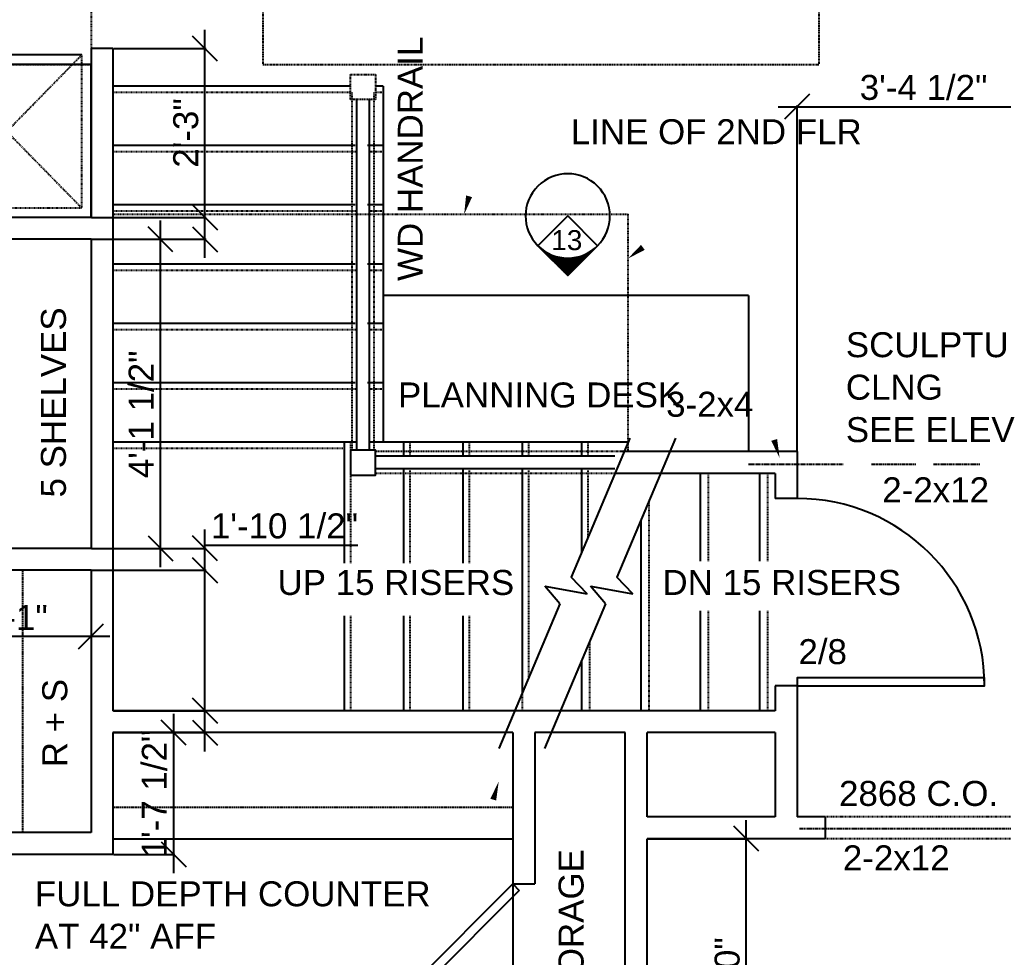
# Model space of a CAD drawing. Header units: inches. Extents: x 8 to 1535, y 73 to 1076.
# Drawn here: x 897.2 to 1054.6, y 583.6 to 733.8 of the extents above; entities that cross this region are included whole.
import ezdxf
from ezdxf.enums import TextEntityAlignment as Align

# ---------------------------------------------------------------- set-up
doc = ezdxf.new("R2010")
doc.units = ezdxf.units.IN
doc.header["$MEASUREMENT"] = 0
for name, pattern in [('BEAM', [1.2, 0.6, -0.1, 0.15, -0.1, 0.15, -0.1]), ('CABLIN', [0.35, 0.25, -0.1]), ('HDR', [0.36, 0.1, -0.075, 0.11, -0.075]), ('SOFFIT', [0.37, 0.25, -0.05, 0.02, -0.05]), ('TDOTDASH', [0.32, 0.2, -0.04, 0.04, -0.04]), ('TINYDASH', [0.06, 0.03, -0.03])]:
    doc.linetypes.add(name, pattern=pattern)
for name, color, linetype in [('AR APPL SPEC', 14, 'Continuous'), ('AR APPLIANCE', 1, 'Continuous'), ('AR D CABINET', 3, 'CABLIN'), ('AR DOOR', 2, 'Continuous'), ('AR HEADER', 3, 'HDR'), ('AR S CABINET', 6, 'Continuous'), ('AR STAIR', 3, 'Continuous'), ('AR WALL', 7, 'Continuous'), ('BEAM', 7, 'BEAM'), ('DIMENSIONS', 2, 'Continuous'), ('GENERAL NOTE', 4, 'Continuous'), ('LIGHT', 3, 'Continuous'), ('SOFFIT', 3, 'SOFFIT')]:
    doc.layers.add(name, color=color, linetype=linetype)
doc.styles.add('DIMTXT', font='ARIAL.TTF', dxfattribs={"height": 4})
doc.styles.add('NOTES', font='ARIAL.TTF', dxfattribs={"height": 4})
doc.dimstyles.new('Arch', dxfattribs={"dimtxt": 0.1875, "dimasz": 4, "dimexe": 0.179993, "dimexo": 0.0625, "dimgap": 1, "dimtad": 1, "dimtoh": 1, "dimdec": 4, "dimzin": 0, "dimdsep": 46, "dimlunit": 4, "dimtxsty": 'DIMTXT', "dimblk1": 'OBLIQUE', "dimblk2": 'OBLIQUE', "dimsah": 1, "dimcen": 0.089996, "dimdle": 3, "dimadec": 0, "dimazin": 0, "dimtfac": 1, "dimtdec": 4, "dimtofl": 0, "dimtmove": 0, "dimatfit": 3, "dimldrblk": 'OBLIQUE', "dimfxl": 0, "dimfrac": 2, "dimtolj": 1, "dimtzin": 0, "dimarcsym": 0})

# ---------------------------------------------------------------- blocks, each defined once
blk = doc.blocks.new('*X17')
at = {"color": 0}
for p, q in [((770.41, 743.5), (770.41, 743.5)), ((770.66, 743.25), (770.69, 743.25)), ((779.47, 743.25), (779.5, 743.25)), ((779.75, 743.5), (779.75, 743.5)), ((770.91, 743), (771, 743)), ((771.16, 742.75), (771.35, 742.75)), ((771.41, 742.5), (771.76, 742.5)), ((771.66, 742.25), (772.25, 742.25)), ((771.91, 742), (772.87, 742)), ((772.16, 741.75), (773.79, 741.75)), ((776.36, 741.75), (778, 741.75)), ((777.29, 742), (778.25, 742)), ((777.91, 742.25), (778.5, 742.25)), ((778.4, 742.5), (778.75, 742.5)), ((778.81, 742.75), (779, 742.75)), ((779.16, 743), (779.25, 743)), ((772.41, 741.5), (777.75, 741.5)), ((772.66, 741.25), (777.5, 741.25)), ((772.91, 741), (777.25, 741)), ((773.16, 740.75), (777, 740.75)), ((773.41, 740.5), (776.75, 740.5)), ((773.66, 740.25), (776.5, 740.25)), ((773.91, 740), (776.25, 740)), ((774.16, 739.75), (776, 739.75)), ((774.41, 739.5), (775.75, 739.5)), ((774.66, 739.25), (775.5, 739.25)), ((774.91, 739), (775.25, 739))]:
    blk.add_line(p, q, dxfattribs=at)
blk = doc.blocks.new('OVENS 04')
at = {"layer": 'AR APPLIANCE'}
for p, q in [((-27, 0), (-27, -24.5)), ((0, -24.5), (0, 0)), ((-27, -24.5), (0, -24.5)), ((-25.5, -26), (-1.5, -26))]:
    blk.add_line(p, q, dxfattribs=at)
at = {"layer": 'AR APPLIANCE', "linetype": 'HDR'}
for p, q in [((-1.5, -1.5), (-25.5, -1.5)), ((-25.5, -1.5), (-25.5, -26)), ((-1.5, -26), (-1.5, -1.5))]:
    blk.add_line(p, q, dxfattribs=at)
at = {"layer": 'AR APPLIANCE', "linetype": 'TDOTDASH'}
for p, q in [((-1.5, -1.5), (-25.5, -26)), ((-1.5, -26), (-25.5, -1.5))]:
    blk.add_line(p, q, dxfattribs=at)
at = {"layer": 'AR APPL SPEC', "flags": 9}
for tag, p in [('MFR', (-14.03, -4.87)), ('DESCRIPTION', (-14.03, -5.81)), ('COLOR', (-14.03, -6.76))]:
    blk.add_attdef(tag, text='', height=0.75, dxfattribs=at).set_placement(p, align=Align.CENTER)
blk = doc.blocks.new('DOOR 01-45')
for p, q in [((0, 0), (0.0344, 0.0344)), ((0, 0), (0.7069, -0.7069)), ((0.0344, 0.0344), (0.7413, -0.6725)), ((0.7413, -0.6725), (0.7069, -0.7069))]:
    blk.add_line(p, q)
blk.add_arc((0, 0), 0.9997, 317.7863, 360)
blk = doc.blocks.new('_OBLIQUE')
at = {"color": 0, "linetype": 'ByBlock'}
blk.add_line((-0.5, -0.5), (0.5, 0.5), dxfattribs=at)
blk = doc.blocks.new('*D143')
at = {"layer": 'Defpoints', "color": 0}
for p in [(997.61, 602.61), (1013.48, 602.61), (979.61, 556.86)]:
    blk.add_point(p, dxfattribs=at)
at = {"layer": 'DIMENSIONS', "color": 0, "lineweight": -2}
for p, q in [((1013.48, 553.86), (1013.48, 605.61)), ((997.68, 602.61), (1013.66, 602.61)), ((979.68, 556.86), (1013.66, 556.86))]:
    blk.add_line(p, q, dxfattribs=at)
at = {"layer": 'DIMENSIONS', "color": 0, "lineweight": -2, "xscale": 4, "yscale": 4, "zscale": 4}
for p, rotation in [((1013.48, 602.61), 90), ((1013.48, 556.86), 270)]:
    blk.add_blockref('_OBLIQUE', p, dxfattribs=dict(at, rotation=rotation))
at = {"layer": 'DIMENSIONS', "color": 0, "insert": (1010.44, 579.73), "char_height": 4, "attachment_point": 5, "rotation": 90, "style": 'DIMTXT'}
blk.add_mtext('\\A1;3\'-10"', dxfattribs=at)
blk = doc.blocks.new('*D144')
at = {"layer": 'Defpoints', "color": 0}
for p in [(912.11, 619.61), (921.83, 619.61), (912.11, 600.11)]:
    blk.add_point(p, dxfattribs=at)
at = {"layer": 'DIMENSIONS', "color": 0, "lineweight": -2}
for p, q in [((921.83, 597.11), (921.83, 622.61)), ((912.18, 619.61), (922.01, 619.61)), ((912.18, 600.11), (922.01, 600.11))]:
    blk.add_line(p, q, dxfattribs=at)
at = {"layer": 'DIMENSIONS', "color": 0, "lineweight": -2, "xscale": 4, "yscale": 4, "zscale": 4}
for p, rotation in [((921.83, 619.61), 90), ((921.83, 600.11), 270)]:
    blk.add_blockref('_OBLIQUE', p, dxfattribs=dict(at, rotation=rotation))
at = {"layer": 'DIMENSIONS', "color": 0, "insert": (918.76, 609.86), "char_height": 4, "attachment_point": 5, "rotation": 90, "style": 'DIMTXT'}
blk.add_mtext('\\A1;1\'-7 1/2"', dxfattribs=at)
blk = doc.blocks.new('*D145')
at = {"layer": 'Defpoints', "color": 0}
for p in [(912.11, 623.11), (926.83, 623.11), (912.11, 619.61)]:
    blk.add_point(p, dxfattribs=at)
at = {"layer": 'DIMENSIONS', "color": 0, "lineweight": -2}
for p, q in [((926.83, 616.61), (926.83, 626.11)), ((912.18, 623.11), (927.01, 623.11)), ((912.18, 619.61), (927.01, 619.61))]:
    blk.add_line(p, q, dxfattribs=at)
at = {"layer": 'DIMENSIONS', "color": 0, "lineweight": -2, "xscale": 4, "yscale": 4, "zscale": 4}
for p, rotation in [((926.83, 623.11), 90), ((926.83, 619.61), 270)]:
    blk.add_blockref('_OBLIQUE', p, dxfattribs=dict(at, rotation=rotation))
blk = doc.blocks.new('*D146')
at = {"layer": 'Defpoints', "color": 0}
for p in [(908.61, 645.61), (926.83, 645.61), (912.11, 623.11)]:
    blk.add_point(p, dxfattribs=at)
at = {"layer": 'DIMENSIONS', "color": 0, "lineweight": -2}
for p, q in [((926.83, 645.61), (926.83, 649.61)), ((926.83, 649.61), (951.3, 649.61)), ((908.68, 645.61), (927.01, 645.61)), ((926.83, 620.11), (926.83, 645.61)), ((912.18, 623.11), (927.01, 623.11))]:
    blk.add_line(p, q, dxfattribs=at)
at = {"layer": 'DIMENSIONS', "color": 0, "lineweight": -2, "xscale": 4, "yscale": 4, "zscale": 4}
for p, rotation in [((926.83, 645.61), 90), ((926.83, 623.11), 270)]:
    blk.add_blockref('_OBLIQUE', p, dxfattribs=dict(at, rotation=rotation))
at = {"layer": 'DIMENSIONS', "color": 0, "insert": (939.56, 652.68), "char_height": 4, "attachment_point": 5, "style": 'DIMTXT'}
blk.add_mtext('\\A1;1\'-10 1/2"', dxfattribs=at)
blk = doc.blocks.new('*D147')
at = {"layer": 'Defpoints', "color": 0}
for p in [(908.61, 649.11), (926.83, 649.11), (908.61, 645.61)]:
    blk.add_point(p, dxfattribs=at)
at = {"layer": 'DIMENSIONS', "color": 0, "lineweight": -2}
for p, q in [((926.83, 642.61), (926.83, 652.11)), ((908.68, 649.11), (927.01, 649.11)), ((908.68, 645.61), (927.01, 645.61))]:
    blk.add_line(p, q, dxfattribs=at)
at = {"layer": 'DIMENSIONS', "color": 0, "lineweight": -2, "xscale": 4, "yscale": 4, "zscale": 4}
for p, rotation in [((926.83, 649.11), 90), ((926.83, 645.61), 270)]:
    blk.add_blockref('_OBLIQUE', p, dxfattribs=dict(at, rotation=rotation))
blk = doc.blocks.new('*D148')
at = {"layer": 'Defpoints', "color": 0}
for p in [(908.61, 698.61), (919.72, 698.61), (908.61, 649.11)]:
    blk.add_point(p, dxfattribs=at)
at = {"layer": 'DIMENSIONS', "color": 0, "lineweight": -2}
for p, q in [((919.72, 646.11), (919.72, 701.61)), ((908.68, 698.61), (919.9, 698.61)), ((908.68, 649.11), (919.9, 649.11))]:
    blk.add_line(p, q, dxfattribs=at)
at = {"layer": 'DIMENSIONS', "color": 0, "lineweight": -2, "xscale": 4, "yscale": 4, "zscale": 4}
for p, rotation in [((919.72, 698.61), 90), ((919.72, 649.11), 270)]:
    blk.add_blockref('_OBLIQUE', p, dxfattribs=dict(at, rotation=rotation))
at = {"layer": 'DIMENSIONS', "color": 0, "insert": (916.65, 670.57), "char_height": 4, "attachment_point": 5, "rotation": 90, "style": 'DIMTXT'}
blk.add_mtext('\\A1;4\'-1 1/2"', dxfattribs=at)
blk = doc.blocks.new('*D149')
at = {"layer": 'Defpoints', "color": 0}
for p in [(908.61, 702.11), (926.83, 702.11), (908.61, 698.61)]:
    blk.add_point(p, dxfattribs=at)
at = {"layer": 'DIMENSIONS', "color": 0, "lineweight": -2}
for p, q in [((926.83, 695.61), (926.83, 705.11)), ((908.68, 702.11), (927.01, 702.11)), ((908.68, 698.61), (927.01, 698.61))]:
    blk.add_line(p, q, dxfattribs=at)
at = {"layer": 'DIMENSIONS', "color": 0, "lineweight": -2, "xscale": 4, "yscale": 4, "zscale": 4}
for p, rotation in [((926.83, 702.11), 90), ((926.83, 698.61), 270)]:
    blk.add_blockref('_OBLIQUE', p, dxfattribs=dict(at, rotation=rotation))
blk = doc.blocks.new('*D150')
at = {"layer": 'Defpoints', "color": 0}
for p in [(912.11, 729.13), (926.83, 729.13), (908.61, 702.11)]:
    blk.add_point(p, dxfattribs=at)
at = {"layer": 'DIMENSIONS', "color": 0, "lineweight": -2}
for p, q in [((926.83, 699.11), (926.83, 732.13)), ((912.18, 729.13), (927.01, 729.13)), ((908.68, 702.11), (927.01, 702.11))]:
    blk.add_line(p, q, dxfattribs=at)
at = {"layer": 'DIMENSIONS', "color": 0, "lineweight": -2, "xscale": 4, "yscale": 4, "zscale": 4}
for p, rotation in [((926.83, 729.13), 90), ((926.83, 702.11), 270)]:
    blk.add_blockref('_OBLIQUE', p, dxfattribs=dict(at, rotation=rotation))
at = {"layer": 'DIMENSIONS', "color": 0, "insert": (923.78, 715.62), "char_height": 4, "attachment_point": 5, "rotation": 90, "style": 'DIMTXT'}
blk.add_mtext('\\A1;2\'-3"', dxfattribs=at)
blk = doc.blocks.new('*D152')
at = {"layer": 'Defpoints', "color": 0}
for p in [(908.61, 641.31), (883.61, 639.5), (908.61, 635.03)]:
    blk.add_point(p, dxfattribs=at)
at = {"layer": 'DIMENSIONS', "color": 0, "lineweight": -2}
for p, q in [((908.61, 641.25), (908.61, 634.85)), ((883.61, 639.44), (883.61, 634.85)), ((880.61, 635.03), (911.61, 635.03))]:
    blk.add_line(p, q, dxfattribs=at)
at = {"layer": 'DIMENSIONS', "color": 0, "lineweight": -2, "xscale": 4, "yscale": 4, "zscale": 4, "rotation": 180}
blk.add_blockref('_OBLIQUE', (883.61, 635.03), dxfattribs=at)
at = {"layer": 'DIMENSIONS', "color": 0, "lineweight": -2, "xscale": 4, "yscale": 4, "zscale": 4}
blk.add_blockref('_OBLIQUE', (908.61, 635.03), dxfattribs=at)
at = {"layer": 'DIMENSIONS', "color": 0, "insert": (896.11, 638.04), "char_height": 4, "attachment_point": 5, "style": 'DIMTXT'}
blk.add_mtext('\\A1;2\'-1"', dxfattribs=at)
blk = doc.blocks.new('*D155')
at = {"layer": 'Defpoints', "color": 0}
for p in [(1062.11, 719.82), (1062.11, 688.61), (1021.61, 664.61)]:
    blk.add_point(p, dxfattribs=at)
at = {"layer": 'DIMENSIONS', "color": 0, "lineweight": -2}
for p, q in [((1018.61, 719.82), (1065.11, 719.82)), ((1021.61, 664.67), (1021.61, 720)), ((1062.11, 688.67), (1062.11, 720))]:
    blk.add_line(p, q, dxfattribs=at)
at = {"layer": 'DIMENSIONS', "color": 0, "lineweight": -2, "xscale": 4, "yscale": 4, "zscale": 4, "rotation": 180}
blk.add_blockref('_OBLIQUE', (1021.61, 719.82), dxfattribs=at)
at = {"layer": 'DIMENSIONS', "color": 0, "lineweight": -2, "xscale": 4, "yscale": 4, "zscale": 4}
blk.add_blockref('_OBLIQUE', (1062.11, 719.82), dxfattribs=at)
at = {"layer": 'DIMENSIONS', "color": 0, "insert": (1041.86, 722.89), "char_height": 4, "attachment_point": 5, "style": 'DIMTXT'}
blk.add_mtext('\\A1;3\'-4 1/2"', dxfattribs=at)
blk = doc.blocks.new('*D190')
at = {"layer": 'Defpoints', "color": 0}
for p in [(623.22, 988.61), (970.32, 988.61), (720.61, 176.61)]:
    blk.add_point(p, dxfattribs=at)
at = {"layer": 'DIMENSIONS', "color": 0, "lineweight": -2}
for p, q in [((623.22, 173.61), (623.22, 991.61)), ((970.25, 988.61), (623.04, 988.61)), ((720.55, 176.61), (623.04, 176.61))]:
    blk.add_line(p, q, dxfattribs=at)
at = {"layer": 'DIMENSIONS', "color": 0, "lineweight": -2, "xscale": 4, "yscale": 4, "zscale": 4}
for p, rotation in [((623.22, 988.61), 90), ((623.22, 176.61), 270)]:
    blk.add_blockref('_OBLIQUE', p, dxfattribs=dict(at, rotation=rotation))
at = {"layer": 'DIMENSIONS', "color": 0, "insert": (620.18, 582.61), "char_height": 4, "attachment_point": 5, "rotation": 90, "style": 'DIMTXT'}
blk.add_mtext('\\A1;67\'-8"', dxfattribs=at)

msp = doc.modelspace()

# ---------------------------------------------------------------- linework, layer by layer
at = {"layer": 'AR D CABINET'}
for p, q in [((897.61381, 645.60809), (897.61381, 603.60809)), ((976.11381, 607.60809), (912.11381, 607.60809))]:
    msp.add_line(p, q, dxfattribs=at)
at = {"layer": 'AR DOOR'}
msp.add_lwpolyline([(1051.61381, 627.10809), (1051.6138, 628.35809), (1021.6138, 628.35809), (1021.61381, 627.10809), (1051.61381, 627.10809, 0.414213562), (1021.61381, 657.10809, 0.414213562)], format="xyb", dxfattribs=at)
at = {"layer": 'AR HEADER'}
for p, q in [((908.61381, 864.10809), (908.61381, 729.13466)), ((912.11381, 702.60809), (994.57202, 702.60809)), ((994.57202, 664.60809), (994.57202, 702.60809)), ((1058.11381, 606.10809), (1026.11381, 606.10809)), ((1058.11381, 602.60809), (1026.11381, 602.60809))]:
    msp.add_line(p, q, dxfattribs=at)
at = {"layer": 'AR S CABINET'}
for p, q in [((1013.86381, 689.60809), (955.36381, 689.60809)), ((1013.86381, 689.60809), (1013.86381, 664.85809)), ((912.11381, 602.60809), (976.11381, 602.60809))]:
    msp.add_line(p, q, dxfattribs=at)
at = {"layer": 'AR STAIR'}
for p, q in [((950.11381, 723.10809), (912.11381, 723.10809)), ((955.36381, 723.10809), (954.11381, 723.10809)), ((951.11381, 721.00294), (951.11381, 664.85809)), ((953.11381, 721.00294), (953.11381, 664.85809)), ((950.86381, 713.60809), (912.11381, 713.60809)), ((955.36381, 713.60809), (952.86381, 713.60809)), ((950.86381, 704.10809), (912.11381, 704.10809)), ((955.36381, 704.10809), (952.86381, 704.10809)), ((950.86381, 694.60809), (912.11381, 694.60809)), ((955.36381, 694.60809), (952.86381, 694.60809)), ((950.86381, 685.10809), (912.11381, 685.10809)), ((955.36381, 685.10809), (952.86381, 685.10809)), ((950.86381, 675.60809), (912.11381, 675.60809)), ((955.36381, 675.60809), (952.86381, 675.60809)), ((951.11381, 666.10809), (912.11381, 666.10809)), ((949.11381, 666.10809), (949.11381, 646.76565)), ((955.36381, 666.10809), (953.11381, 666.10809)), ((958.61381, 666.10809), (958.61381, 663.85809)), ((968.11381, 666.10809), (968.11381, 663.85809)), ((977.61381, 666.10809), (977.61381, 663.85809)), ((994.84632, 666.75854), (985.45601, 644.4914)), ((987.11381, 666.10809), (987.11381, 663.85809)), ((1002.13801, 666.75854), (992.7477, 644.4914)), ((992.46687, 663.85809), (954.11381, 663.85809)), ((992.46687, 661.85809), (954.11381, 661.85809)), ((958.61381, 661.85809), (958.61381, 646.76565)), ((968.11381, 661.85809), (968.11381, 646.76565)), ((977.61381, 661.85809), (977.61381, 625.89527)), ((987.11381, 661.85809), (987.11381, 648.42251)), ((1006.11381, 661.10809), (1006.11381, 647.07552)), ((1015.61381, 661.10809), (1015.61381, 647.07552)), ((996.61381, 653.65906), (996.61381, 623.10809)), ((988.01421, 641.80778), (985.45601, 644.4914)), ((995.3059, 641.80778), (992.7477, 644.4914)), ((983.65865, 640.22933), (981.25091, 643.08598)), ((981.25091, 643.08598), (988.01421, 641.80778)), ((990.95034, 640.22933), (988.5426, 643.08598)), ((988.5426, 643.08598), (995.3059, 641.80778)), ((983.65865, 640.22933), (973.88252, 617.0473)), ((990.95034, 640.22933), (981.1742, 617.0473)), ((949.11381, 638.28304), (949.11381, 623.10809)), ((958.61381, 638.28304), (958.61381, 623.10809)), ((968.11381, 638.28304), (968.11381, 623.10809)), ((1006.11381, 639.09644), (1006.11381, 623.10809)), ((1015.61381, 639.09644), (1015.61381, 623.10809)), ((987.11381, 631.13182), (987.11381, 623.10809))]:
    msp.add_line(p, q, dxfattribs=at)
at = {"layer": 'AR STAIR', "color": 6}
for p in [(955.36381, 723.10809), (994.57202, 666.10809)]:
    msp.add_line(p, (955.36381, 666.10809), dxfattribs=at)
at = {"layer": 'AR STAIR', "linetype": 'TINYDASH'}
for p, q in [((950.11381, 722.10809), (912.11381, 722.10809)), ((955.36381, 722.10809), (954.11381, 722.10809)), ((951.11381, 712.60809), (912.11381, 712.60809)), ((955.36381, 712.60809), (953.11381, 712.60809)), ((951.11381, 703.10809), (912.11381, 703.10809)), ((955.36381, 703.10809), (953.11381, 703.10809)), ((951.11381, 693.60809), (912.11381, 693.60809)), ((955.36381, 693.60809), (953.11381, 693.60809)), ((951.11381, 684.10809), (912.11381, 684.10809)), ((955.36381, 684.10809), (953.11381, 684.10809)), ((951.11381, 674.60809), (912.11381, 674.60809)), ((955.36381, 674.60809), (953.11381, 674.60809)), ((950.11381, 666.10809), (950.11381, 664.85809)), ((959.61381, 666.10809), (959.61381, 663.85809)), ((969.11381, 666.10809), (969.11381, 663.85809)), ((978.61381, 666.10809), (978.61381, 663.85809)), ((988.11381, 666.10809), (988.11381, 663.85809)), ((949.11381, 665.10809), (912.11381, 665.10809)), ((959.61381, 661.85809), (959.61381, 646.76565)), ((969.11381, 661.85809), (969.11381, 646.76565)), ((978.61381, 661.85809), (978.61381, 628.26656)), ((988.11381, 661.85809), (988.11381, 650.7938)), ((950.11381, 660.85809), (950.11381, 646.76565)), ((1007.36381, 661.10809), (1007.36381, 647.07552)), ((1016.86381, 661.10809), (1016.86381, 647.07552)), ((997.86381, 656.62317), (997.86381, 623.10809)), ((950.11381, 638.28304), (950.11381, 623.10809)), ((959.61381, 638.28304), (959.61381, 623.10809)), ((969.11381, 638.28304), (969.11381, 623.10809)), ((1007.36381, 639.09644), (1007.36381, 623.10809)), ((1016.86381, 639.09644), (1016.86381, 623.10809)), ((988.36381, 634.09593), (988.36381, 623.10809)), ((977.61381, 625.89527), (977.61381, 623.10809))]:
    msp.add_line(p, q, dxfattribs=at)
at = {"layer": 'AR STAIR'}
msp.add_lwpolyline([(950.11381, 660.85809), (954.11381, 660.85809), (954.11381, 664.85809), (950.11381, 664.85809)], close=True, dxfattribs=at)
at = {"layer": 'AR WALL'}
for p, q in [((908.61381, 729.13466), (908.61381, 702.10809)), ((912.11381, 729.13466), (908.61381, 729.13466)), ((912.11381, 729.13466), (912.11381, 623.10809)), ((908.61381, 702.10809), (880.11381, 702.10809)), ((908.61381, 698.60809), (883.61381, 698.60809)), ((908.61381, 698.60809), (908.61381, 649.10809)), ((1021.61381, 664.60809), (993.30688, 664.60809)), ((1021.61381, 664.60809), (1021.61381, 657.10809)), ((1018.11381, 661.10809), (992.46346, 661.10809)), ((1018.11381, 661.10809), (1018.11381, 657.10809)), ((1021.61381, 657.10809), (1018.11381, 657.10809)), ((908.61381, 649.10809), (883.61381, 649.10809)), ((908.61381, 645.60809), (883.61381, 645.60809)), ((908.61381, 645.60809), (908.61381, 603.60809)), ((1018.11381, 627.10809), (1018.11381, 623.10809)), ((1021.61381, 627.10809), (1018.11381, 627.10809)), ((1021.61381, 627.10809), (1021.61381, 606.10809)), ((1018.11381, 623.10809), (912.11381, 623.10809)), ((976.11381, 619.60809), (912.11381, 619.60809)), ((912.11381, 619.60809), (912.11381, 600.10809)), ((976.11381, 619.60809), (976.11381, 595.37543)), ((994.11381, 619.60809), (979.61381, 619.60809)), ((979.61381, 619.60809), (979.61381, 595.37543)), ((994.11381, 571.35809), (994.11381, 619.60809)), ((1018.11381, 619.60809), (997.61381, 619.60809)), ((997.61381, 606.10809), (997.61381, 619.60809)), ((1018.11381, 619.60809), (1018.11381, 606.10809)), ((1018.11381, 606.10809), (997.61381, 606.10809)), ((1026.11381, 606.10809), (1021.61381, 606.10809)), ((1026.11381, 606.10809), (1026.11381, 602.60809)), ((908.61381, 603.60809), (883.61381, 603.60809)), ((997.61381, 571.35809), (997.61381, 602.60809)), ((1026.11381, 602.60809), (997.61381, 602.60809)), ((912.11381, 600.10809), (876.61381, 600.10809)), ((976.11381, 595.37543), (979.61381, 595.37543))]:
    msp.add_line(p, q, dxfattribs=at)
at = {"layer": 'AR WALL', "color": 3, "linetype": 'TINYDASH'}
for p, q in [((950.36381, 722.10809), (950.36381, 664.85809)), ((953.86381, 722.10809), (953.86381, 664.85809)), ((993.93945, 664.60809), (954.11381, 664.60809)), ((994.57202, 661.10809), (954.11381, 661.10809))]:
    msp.add_line(p, q, dxfattribs=at)
at = {"layer": 'BEAM'}
for p, q in [((1013.85363, 662.61421), (1028.9639, 662.61421)), ((1033.508, 662.61421), (1040.64117, 662.61421)), ((1043.4416, 662.61421), (1050.83896, 662.61421)), ((1021.99327, 604.25593), (1061.69884, 604.25593))]:
    msp.add_line(p, q, dxfattribs=at)
at = {"layer": 'GENERAL NOTE'}
for q in [(980.12964, 697.56398), (989.67558, 697.56398)]:
    msp.add_line((984.90261, 702.33695), q, dxfattribs=at)
for points in [[(980.02037, 640.40657, 0, 12.65, 0), (976.85787, 640.40657, 0, 0, 0), (931.48881, 640.40657, 0, 0, 0), (931.48881, 716.52451, 0, 0, 0)], [(968.32443, 702.59094, 0, 0.99, 0), (969.11074, 705.48606, 0, 0, -0.300746639), (981.58685, 716.4575, 0, 0, -0.345083097)], [(994.53223, 695.50273, 0, 0.99, 0), (996.93285, 697.30191, 0, 0, 0.150598587), (1007.84749, 712.31303, 0, 0, -1.641303713)], [(1084.03322, 653.77315, 0, 0.99, 0), (1082.66034, 656.44058, 0, 0, 0.328815985), (1045.0225, 675.09357, 0, 0, -17.030196971)], [(1018.81683, 663.60503, 0, 0.99, 0), (1017.94415, 666.4753, 0, 0, 0.14350836), (1014.34995, 671.95844, 0, 0, -0.808912054)], [(992.83776, 640.40657, 0, 12.65, 0), (996.00026, 640.40657, 0, 0, 0), (1026.79753, 640.40657, 0, 0, 0)], [(973.85355, 611.75066, 0, 0.99, 0), (972.9737, 608.88258, 0, 0, -0.249940714), (950.18199, 586.18662, 0, 0, -0.882562898)]]:
    msp.add_lwpolyline(points, format="xyseb", dxfattribs=at)
msp.add_lwpolyline([(980.12964, 697.56398), (984.90261, 692.79101), (989.67558, 697.56398)], dxfattribs=at)
for start, end in [(45, 135), (135, 225), (315, 45), (225, 315)]:
    msp.add_arc((984.90261, 702.33695), 6.75, start, end, dxfattribs=at)
at = {"layer": 'LIGHT'}
msp.add_line((976.11381, 595.37543), (976.11381, 565.37543), dxfattribs=at)
at = {"layer": 'SOFFIT'}
for p, q in [((936.11381, 860.59221), (936.11381, 726.60809)), ((1025.11381, 860.59221), (1025.11381, 726.60809)), ((781.61381, 726.60809), (908.61381, 726.60809)), ((936.11381, 726.60809), (1025.11381, 726.60809))]:
    msp.add_line(p, q, dxfattribs=at)
msp.add_lwpolyline([(950.11381, 721.00294), (950.11381, 725.00294), (954.11381, 725.00294), (954.11381, 721.00294)], close=True, dxfattribs=at)

# ---------------------------------------------------------------- block references
at = {"layer": 'AR APPLIANCE', "rotation": 180}
msp.add_blockref('OVENS 04', (881.61381, 702.10809), dxfattribs=at)
at = {"layer": 'AR DOOR', "xscale": 30, "yscale": 30, "zscale": 30, "rotation": 270}
msp.add_blockref('DOOR 01-45', (976.11381, 595.37543), dxfattribs=at)
at = {"layer": 'GENERAL NOTE'}
msp.add_blockref('*X17', (209.82329, -46.0396), dxfattribs=at)

# ---------------------------------------------------------------- texts
at = {"layer": 'GENERAL NOTE', "style": 'NOTES'}
for s, p in [('WD HANDRAIL', (961.70074, 691.9288)), ('5 SHELVES', (904.58253, 657.2624)), ('R + S', (904.79388, 614.07466)), ('STORAGE', (987.43817, 573.63397))]:
    msp.add_text(s, height=4, rotation=90, dxfattribs=at).set_placement(p)
for s, p in [('LINE OF 2ND FLR', (985.3912, 713.82363)), ('SCULPTURED', (1029.41727, 679.7195)), ('PLANNING DESK', (957.73786, 671.67123)), ('CLNG', (1029.41727, 672.9195)), ('3-2x4', (1000.65153, 670.18531)), ('SEE ELEV', (1029.41727, 666.1195)), ('2-2x12', (1035.25166, 656.48774)), ('UP 15 RISERS', (938.45188, 641.65284)), ('DN 15 RISERS', (1000.06135, 641.65284)), ('2/8', (1021.83073, 630.57509)), ('2868 C.O.', (1028.32984, 607.87732)), ('2-2x12', (1028.94175, 597.56146)), ('FULL DEPTH COUNTER', (899.61573, 591.80296)), ('AT 42" AFF  ', (899.61573, 585.00296))]:
    msp.add_text(s, height=4, dxfattribs=at).set_placement(p)
msp.add_text('13', height=3.2, dxfattribs=at).set_placement((984.75831, 698.46442), align=Align.MIDDLE)

# ---------------------------------------------------------------- dimensions: what is measured, and where the dimension line sits
at = {"layer": 'DIMENSIONS'}
for base, p1, p2, picture, middle in [((623.2245, 988.6059), (720.61381, 176.60809), (970.31605, 988.6059), '*D190', (620.18221, 582.60699)), ((926.82745, 729.13466), (908.61381, 702.10809), (912.11381, 729.13466), '*D150', (923.7838, 715.62137)), ((926.82745, 645.60809), (912.11381, 623.10809), (908.61381, 645.60809), '*D146', (939.56415, 652.6763))]:
    dim = msp.add_linear_dim(base=base, p1=p1, p2=p2, angle=90, dimstyle='Arch', dxfattribs=at)
    dim.commit()
    dim.dimension.update_dxf_attribs({"geometry": picture, "text_midpoint": middle})
for base, p1, p2, picture, middle in [((1062.11381, 719.8159), (1021.61381, 664.60809), (1062.11381, 688.60809), '*D155', (1041.86381, 722.88548)), ((908.61381, 635.02943), (883.61381, 639.50412), (908.61381, 641.30868), '*D152', (896.11381, 638.03762))]:
    dim = msp.add_linear_dim(base=base, p1=p1, p2=p2, dimstyle='Arch', dxfattribs=at)
    dim.commit()
    dim.dimension.update_dxf_attribs({"geometry": picture, "text_midpoint": middle})
for base, p1, p2, text, picture, middle in [((926.82745, 702.10809), (908.61381, 698.60809), (908.61381, 702.10809), ' ', '*D149', (926.82745, 700.35809)), ((926.82745, 649.10809), (908.61381, 645.60809), (908.61381, 649.10809), ' ', '*D147', (926.82745, 647.35809)), ((926.82745, 623.10809), (912.11381, 619.60809), (912.11381, 623.10809), ' ', '*D145', (926.82745, 621.35809)), ((1013.48422, 602.60809), (979.61381, 556.85809), (997.61381, 602.60809), '3\'-10"', '*D143', (1010.44056, 579.73309))]:
    dim = msp.add_linear_dim(base=base, p1=p1, p2=p2, angle=90, text=text, dimstyle='Arch', dxfattribs=at)
    dim.commit()
    dim.dimension.update_dxf_attribs({"geometry": picture, "text_midpoint": middle})
for base, p1, p2, picture, middle in [((919.71785, 698.60809), (908.61381, 649.10809), (908.61381, 698.60809), '*D148', (919.71785, 670.56575)), ((921.82745, 619.60809), (912.11381, 600.10809), (912.11381, 619.60809), '*D144', (921.82745, 609.85809))]:
    dim = msp.add_linear_dim(base=base, p1=p1, p2=p2, angle=90, dimstyle='Arch', dxfattribs=at)
    dim.commit()
    dim.dimension.update_dxf_attribs({"geometry": picture, "text_midpoint": middle, "dimtype": 160})

doc.saveas('drawing.dxf')
